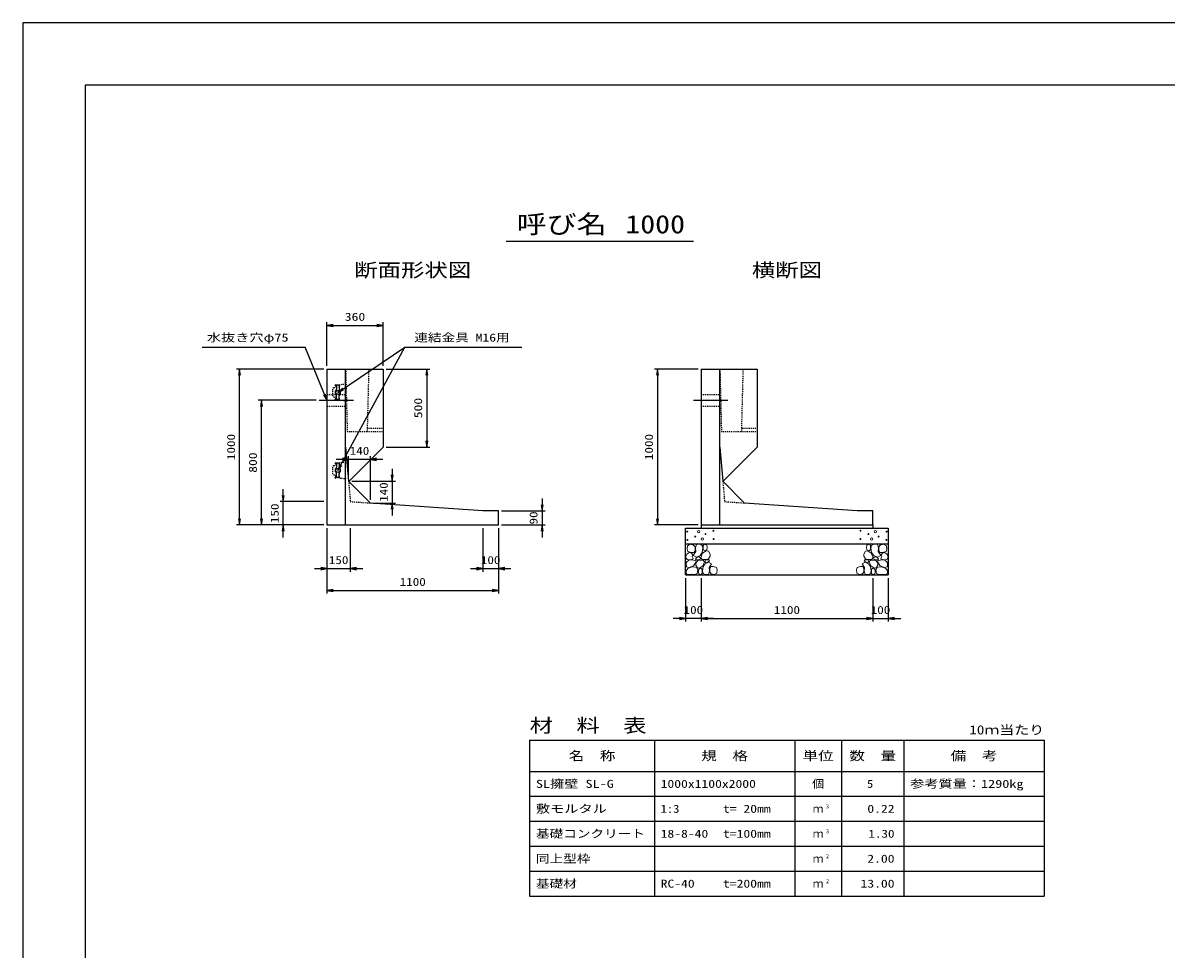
# Model space of a CAD drawing. Units: millimetres at full size. Extents: x 0 to 16820, y 0 to 11880.
# Drawn here: x 0 to 7332, y 5940 to 11880 of the extents above; entities that cross this region are included whole.
import ezdxf
from ezdxf.enums import TextEntityAlignment as Align

# ---------------------------------------------------------------- set-up
doc = ezdxf.new("R2010")
doc.units = ezdxf.units.MM
doc.linetypes.add('CHAIN', pattern=[18.5, 12, -1.5, 3.5, -1.5])
doc.linetypes.add('DASHED_SPACED', pattern=[12, 6, -6])
for name, color, linetype, lineweight in [('D-BMK', 2, 'DASHED_SPACED', 25), ('D-DCR-HCHn', 4, 'Continuous', 9), ('D-MTR-FRAM', 7, 'Continuous', 25), ('D-MTR-LINE', 7, 'Continuous', 25), ('D-STR-DIM', 7, 'Continuous', 25), ('D-STR-STRn', 1, 'Continuous', 25), ('D-STR-TXT', 7, 'Continuous', 25), ('D-TTL', 2, 'Continuous', 25), ('D-TTL-TXT', 7, 'Continuous', 25)]:
    doc.layers.add(name, color=color, linetype=linetype, lineweight=lineweight)
doc.layers.add('D-MTR', color=7, linetype='Continuous')
doc.layers.add('D-MTR-TXT', color=7, linetype='Continuous')
doc.styles.add('ＭＳ ゴシック', font='')
doc.styles.get('ＭＳ ゴシック').set_extended_font_data('MS Gothic')

# ---------------------------------------------------------------- blocks, each defined once
blk = doc.blocks.new('open_arrow')
at = {"color": 0, "linetype": 'Continuous', "lineweight": -2}
blk.add_lwpolyline([(7.5, 1.25), (0, 0), (7.5, -1.25)], dxfattribs=at)
blk = doc.blocks.new('30KN')
at = {"color": 1, "linetype": 'DASHED_SPACED', "lineweight": 25}
for p, q in [((-85, 19.095), (-85, -19.095)), ((-58, 31.14), (-76.155, 29.028)), ((-68, 47.5), (-68, 45.66)), ((-65.5, 41.33), (-60.5, 38.443)), ((-54, 46), (-62.257, 46)), ((-40.306, 45.707), (-41.691, 35.314)), ((0, 53), (-37.704, 48.287)), ((0, -53), (0, 53)), ((-76.155, -29.028), (-58, -31.14)), ((-68, -47.5), (-68, -45.66)), ((-65.5, -41.33), (-60.5, -38.443)), ((-54, -46), (-62.257, -46)), ((-41.691, -35.314), (-40.306, -45.707)), ((-37.704, -48.287), (0, -53))]:
    blk.add_line(p, q, dxfattribs=at)
at = {"color": 1, "linetype": 'Continuous', "lineweight": 25}
for p, q in [((-58, 42), (-58, 21.448)), ((-46, 46), (-54, 46)), ((-42, 42), (-42, 21.448)), ((-58, -42), (-58, -21.448)), ((-46, -46), (-54, -46)), ((-42, -42), (-42, -21.448))]:
    blk.add_line(p, q, dxfattribs=at)
blk.add_circle((-50, 0), 13, dxfattribs=at)
at = {"color": 1, "linetype": 'DASHED_SPACED', "lineweight": 25}
for centre, radius, start, end in [((-75, 19.095), 10, 96.63251, 180), ((-66.5, 47.5), 1.5, 19.47123, 180), ((-63, 45.66), 5, 180, 240), ((-62.257, 49), 3, 199.47122, 270), ((-63, 34.113), 5, 0, 60), ((-37.332, 45.31), 3, 97.12502, 172.40536), ((-75, -19.095), 10, 180, 263.36749), ((-63, -45.66), 5, 120, 180), ((-66.5, -47.5), 1.5, 180, 340.57225), ((-62.257, -49), 3, 90, 160.55052), ((-63, -34.113), 5, 300, 0), ((-37.332, -45.31), 3, 187.59464, 262.87498)]:
    blk.add_arc(centre, radius, start, end, dxfattribs=at)
at = {"color": 1, "linetype": 'Continuous', "lineweight": 25}
for centre, radius, start, end in [((-50, 0), 18, 129.95842, 230.0969), ((-68, 21.448), 10, 310.0894, 0), ((-54, 42), 4, 90, 180), ((-46, 42), 4, 0, 90), ((-44.665, 35.71), 3, 332.67182, 352.40536), ((-32, 21.448), 10, 180, 229.9948), ((-50, 0), 18, 310.0052, 50.12245), ((-68, -21.448), 10, 0, 49.9948), ((-54, -42), 4, 180, 270), ((-46, -42), 4, 270, 0), ((-32, -21.448), 10, 130.0052, 180), ((-44.665, -35.71), 3, 7.59464, 27.32818)]:
    blk.add_arc(centre, radius, start, end, dxfattribs=at)

msp = doc.modelspace()

# ---------------------------------------------------------------- linework, layer by layer
at = {"layer": 'D-BMK', "linetype": 'CHAIN'}
for p, q in [((1900, 9460), (2120, 9460)), ((4300, 9460), (4520, 9460))]:
    msp.add_line(p, q, dxfattribs=at)
at = {"layer": 'D-BMK'}
for p, q in [((2088.779, 8940.91), (2100, 8810)), ((4488.779, 8940.91), (4500, 8810)), ((2100, 8810), (2228.779, 8800.91)), ((4500, 8810), (4628.779, 8800.91))]:
    msp.add_line(p, q, dxfattribs=at)
at = {"layer": 'D-DCR-HCHn'}
for points in [[(4301.198, 8531.594), (4280.395, 8536.217), (4261.904, 8526.971), (4259.592, 8506.168), (4264.215, 8489.988), (4287.33, 8483.053), (4303.51, 8483.053), (4310.444, 8494.611), (4310.444, 8520.037)], [(4319.69, 8533.906), (4312.756, 8513.102), (4315.067, 8489.988), (4298.887, 8464.562), (4319.69, 8453.005), (4342.805, 8464.562), (4356.673, 8483.053), (4361.296, 8513.102), (4356.673, 8529.283), (4342.805, 8536.217)], [(4363.608, 8529.283), (4363.608, 8501.545), (4375.165, 8494.611), (4386.722, 8501.545), (4389.034, 8517.725), (4386.722, 8531.594), (4370.542, 8536.217)], [(5436.392, 8529.283), (5436.392, 8501.545), (5424.835, 8494.611), (5413.278, 8501.545), (5410.966, 8517.725), (5413.278, 8531.594), (5429.458, 8536.217)], [(5480.31, 8533.906), (5487.244, 8513.102), (5484.933, 8489.988), (5501.113, 8464.562), (5480.31, 8453.005), (5457.195, 8464.562), (5443.327, 8483.053), (5438.704, 8513.102), (5443.327, 8529.283), (5457.195, 8536.217)], [(5498.802, 8531.594), (5519.605, 8536.217), (5538.096, 8526.971), (5540.408, 8506.168), (5535.785, 8489.988), (5512.67, 8483.053), (5496.49, 8483.053), (5489.556, 8494.611), (5489.556, 8520.037)], [(4257.281, 8473.808), (4250.346, 8453.005), (4259.592, 8439.136), (4282.707, 8436.824), (4298.488, 8443.599), (4291.952, 8459.939), (4296.575, 8469.185), (4287.33, 8478.431), (4273.461, 8483.053)], [(4301.155, 8397.009), (4318.277, 8422.692), (4316.137, 8429.112), (4292.594, 8435.533), (4271.192, 8433.393), (4256.21, 8420.551), (4254.07, 8405.57), (4256.21, 8390.588), (4273.332, 8386.308)], [(4324.313, 8453.005), (4312.756, 8443.759), (4317.379, 8436.824), (4333.559, 8436.824), (4340.493, 8439.136), (4345.116, 8448.382), (4338.182, 8455.316)], [(4361.082, 8397.009), (4371.783, 8422.692), (4363.222, 8433.393), (4337.539, 8433.393), (4326.838, 8429.112), (4316.137, 8414.131), (4316.137, 8401.289), (4326.838, 8384.167), (4339.679, 8382.027)], [(4358.985, 8478.431), (4347.427, 8450.693), (4356.673, 8439.136), (4384.411, 8439.136), (4395.968, 8443.759), (4407.525, 8459.939), (4407.525, 8473.808), (4395.968, 8492.299), (4382.099, 8494.611)], [(4393.185, 8420.551), (4403.886, 8429.112), (4399.606, 8435.533), (4384.624, 8435.533), (4378.204, 8433.393), (4373.923, 8424.832), (4380.344, 8418.411)], [(5441.015, 8478.431), (5452.573, 8450.693), (5443.327, 8439.136), (5415.589, 8439.136), (5404.032, 8443.759), (5392.475, 8459.939), (5392.475, 8473.808), (5404.032, 8492.299), (5417.901, 8494.611)], [(5406.815, 8420.551), (5396.114, 8429.112), (5400.394, 8435.533), (5415.376, 8435.533), (5421.796, 8433.393), (5426.077, 8424.832), (5419.656, 8418.411)], [(5438.918, 8397.009), (5428.217, 8422.692), (5436.778, 8433.393), (5462.461, 8433.393), (5473.162, 8429.112), (5483.863, 8414.131), (5483.863, 8401.289), (5473.162, 8384.167), (5460.321, 8382.027)], [(5475.687, 8453.005), (5487.244, 8443.759), (5482.621, 8436.824), (5466.441, 8436.824), (5459.507, 8439.136), (5454.884, 8448.382), (5461.818, 8455.316)], [(5498.845, 8397.009), (5481.723, 8422.692), (5483.863, 8429.112), (5507.406, 8435.533), (5528.808, 8433.393), (5543.79, 8420.551), (5545.93, 8405.57), (5543.79, 8390.588), (5526.668, 8386.308)], [(5542.719, 8473.808), (5549.654, 8453.005), (5540.408, 8439.136), (5517.293, 8436.824), (5501.512, 8443.599), (5508.048, 8459.939), (5503.425, 8469.185), (5512.67, 8478.431), (5526.539, 8483.053)], [(4309.716, 8343.503), (4324.698, 8349.924), (4328.978, 8371.326), (4320.417, 8386.308), (4305.435, 8390.588), (4286.173, 8388.448), (4264.771, 8379.887), (4254.07, 8367.045), (4254.07, 8352.064), (4260.49, 8343.503), (4286.173, 8345.643)], [(4356.801, 8349.924), (4356.801, 8375.606), (4346.1, 8382.027), (4335.399, 8375.606), (4333.259, 8360.625), (4335.399, 8347.783), (4350.381, 8343.503)], [(4397.466, 8345.643), (4403.886, 8364.905), (4401.746, 8386.308), (4416.728, 8409.85), (4397.466, 8420.551), (4376.063, 8409.85), (4363.222, 8392.728), (4358.941, 8364.905), (4363.222, 8349.924), (4376.063, 8343.503)], [(4414.588, 8347.783), (4433.85, 8343.503), (4450.972, 8352.064), (4453.112, 8371.326), (4448.831, 8386.308), (4427.429, 8392.728), (4412.447, 8392.728), (4406.027, 8382.027), (4406.027, 8358.484)], [(5385.412, 8347.783), (5366.15, 8343.503), (5349.028, 8352.064), (5346.888, 8371.326), (5351.169, 8386.308), (5372.571, 8392.728), (5387.553, 8392.728), (5393.973, 8382.027), (5393.973, 8358.484)], [(5402.534, 8345.643), (5396.114, 8364.905), (5398.254, 8386.308), (5383.272, 8409.85), (5402.534, 8420.551), (5423.937, 8409.85), (5436.778, 8392.728), (5441.059, 8364.905), (5436.778, 8349.924), (5423.937, 8343.503)], [(5443.199, 8349.924), (5443.199, 8375.606), (5453.9, 8382.027), (5464.601, 8375.606), (5466.741, 8360.625), (5464.601, 8347.783), (5449.619, 8343.503)], [(5490.284, 8343.503), (5475.302, 8349.924), (5471.022, 8371.326), (5479.583, 8386.308), (5494.565, 8390.588), (5513.827, 8388.448), (5535.229, 8379.887), (5545.93, 8367.045), (5545.93, 8352.064), (5539.51, 8343.503), (5513.827, 8345.643)]]:
    msp.add_lwpolyline(points, close=True, dxfattribs=at)
for centre, radius in [((4260.727, 8617.43), 3), ((4312.292, 8585.761), 3), ((4333.336, 8617.43), 7.5), ((4377.708, 8601.639), 3), ((4428.131, 8623.481), 3), ((5371.869, 8623.481), 3), ((5422.292, 8601.639), 3), ((5466.664, 8617.43), 7.5), ((5487.708, 8585.761), 3), ((5539.273, 8617.43), 3), ((4261.869, 8563.919), 3), ((4356.664, 8569.97), 7.5), ((4429.273, 8569.97), 3), ((5370.727, 8569.97), 3), ((5443.336, 8569.97), 7.5), ((5538.131, 8563.919), 3)]:
    msp.add_circle(centre, radius, dxfattribs=at)
at = {"layer": 'D-MTR-FRAM'}
for p, q in [((3250, 7280), (6550, 7280)), ((3250, 7280), (3250, 6280)), ((6550, 7280), (6550, 6280)), ((3250, 6280), (6550, 6280))]:
    msp.add_line(p, q, dxfattribs=at)
at = {"layer": 'D-MTR-LINE'}
for p, q in [((4050, 7280), (4050, 6280)), ((4950, 7280), (4950, 6280)), ((5250, 7280), (5250, 6280)), ((5650, 7280), (5650, 6280)), ((3250, 7080), (6550, 7080)), ((3250, 6920), (6550, 6920)), ((3250, 6760), (6550, 6760)), ((3250, 6600), (6550, 6600)), ((3250, 6440), (6550, 6440))]:
    msp.add_line(p, q, dxfattribs=at)
at = {"layer": 'D-STR-DIM'}
for p, q in [((1950, 9680), (1950, 9960)), ((1950, 9940), (2310, 9940)), ((2310, 9680), (2310, 9960)), ((1930, 9660), (1370, 9660)), ((1390, 8660), (1390, 9660)), ((2330, 9660), (2610, 9660)), ((2590, 9660), (2590, 9160)), ((4330, 9660), (4050, 9660)), ((4070, 9660), (4070, 8660)), ((1880, 9460), (1510, 9460)), ((1530, 8660), (1530, 9460)), ((2088.779, 8960.91), (2088.779, 9100.91)), ((2228.779, 8820.91), (2228.779, 9100.91)), ((2330, 9160), (2610, 9160)), ((2308.779, 9080.91), (2008.779, 9080.91)), ((2368.779, 9020.91), (2368.779, 8720.91)), ((1670, 8580), (1670, 8890)), ((2108.779, 8940.91), (2388.779, 8940.91)), ((1930, 8810), (1650, 8810)), ((2248.779, 8800.91), (2388.779, 8800.91)), ((3330, 8830), (3330, 8580)), ((3070, 8750), (3350, 8750)), ((1930, 8660), (1370, 8660)), ((1930, 8660), (1510, 8660)), ((1930, 8660), (1650, 8660)), ((3070, 8660), (3350, 8660)), ((4330, 8660), (4050, 8660)), ((1950, 8640), (1950, 8360)), ((1950, 8640), (1950, 8220)), ((2100, 8640), (2100, 8360)), ((2950, 8640), (2950, 8360)), ((3050, 8640), (3050, 8360)), ((3050, 8640), (3050, 8220)), ((1870, 8380), (2180, 8380)), ((2870, 8380), (3130, 8380)), ((4250, 8320), (4250, 8040)), ((4350, 8320), (4350, 8040)), ((4350, 8320), (4350, 8040)), ((5450, 8320), (5450, 8040)), ((5450, 8320), (5450, 8040)), ((5550, 8320), (5550, 8040)), ((1950, 8240), (3050, 8240)), ((4430, 8060), (4170, 8060)), ((4350, 8060), (5450, 8060)), ((5370, 8060), (5630, 8060))]:
    msp.add_line(p, q, dxfattribs=at)
at = {"layer": 'D-STR-STRn'}
for p, q in [((1950, 9660), (1950, 8660)), ((1950, 9660), (2310, 9660)), ((2070, 8660), (2070, 9660)), ((2310, 9660), (2310, 9160)), ((4350, 9660), (4350, 8660)), ((4350, 9660), (4710, 9660)), ((4470, 8660), (4470, 9660)), ((4710, 9660), (4710, 9160)), ((2070, 9160), (2088.779, 8940.91)), ((2310, 9160), (2089.844, 8939.844)), ((4470, 9160), (4488.779, 8940.91)), ((4710, 9160), (4489.844, 8939.844)), ((2228.779, 8800.91), (2088.779, 8940.91)), ((4628.779, 8800.91), (4488.779, 8940.91)), ((2950, 8750), (2228.779, 8800.91)), ((5350, 8750), (4628.779, 8800.91)), ((3050, 8750), (2950, 8750)), ((3050, 8660), (3050, 8750)), ((5450, 8750), (5350, 8750)), ((5450, 8660), (5450, 8750)), ((1950, 8660), (3050, 8660)), ((4350, 8660), (5270, 8660)), ((4350, 8660), (4350, 8640)), ((4350, 8660), (5450, 8660)), ((5450, 8660), (5450, 8640)), ((4250, 8340), (4250, 8640)), ((4250, 8640), (5550, 8640)), ((5550, 8640), (5550, 8340)), ((4250, 8540), (5550, 8540)), ((4250, 8340), (5550, 8340))]:
    msp.add_line(p, q, dxfattribs=at)
at = {"layer": 'D-STR-STRn', "linetype": 'DASHED_SPACED'}
for p, q in [((2070, 9660), (2080, 9260)), ((2210, 9260), (2220, 9660)), ((4470, 9660), (4480, 9260)), ((4610, 9260), (4620, 9660)), ((1950, 9497.5), (2070, 9497.5)), ((4350, 9497.5), (4470, 9497.5)), ((1950, 9422.5), (2070, 9422.5)), ((4350, 9422.5), (4470, 9422.5)), ((2080, 9260), (2210, 9260)), ((2210, 9260), (2310, 9260)), ((2210.5, 9280), (2310, 9280)), ((4480, 9260), (4610, 9260)), ((4610, 9260), (4710, 9260)), ((4610.5, 9280), (4710, 9280))]:
    msp.add_line(p, q, dxfattribs=at)
at = {"layer": 'D-STR-TXT'}
for p, q in [((1150, 9800), (1810, 9800)), ((1950, 9460), (1810, 9800)), ((2020, 9010), (2450, 9800)), ((2020, 9510), (2450, 9800)), ((2450, 9800), (3200, 9800))]:
    msp.add_line(p, q, dxfattribs=at)
at = {"layer": 'D-TTL'}
for points in [[(0, 0), (16820, 0), (16820, 11880), (0, 11880)], [(400, 400), (16420, 400), (16420, 11480), (400, 11480)]]:
    msp.add_lwpolyline(points, close=True, dxfattribs=at)
at = {"layer": 'D-TTL-TXT'}
msp.add_line((3100, 10480), (4300, 10480), dxfattribs=at)

# ---------------------------------------------------------------- block references
at = {"layer": 'D-STR-DIM', "xscale": 5.33, "yscale": 5.33}
for p in [(1950, 9940), (2228.779, 9080.91), (2100, 8380), (3050, 8380), (1950, 8240), (4350, 8060), (4350, 8060), (5550, 8060)]:
    msp.add_blockref('open_arrow', p, dxfattribs=at)
for p, rotation in [((2310, 9940), 180), ((1390, 9660), 270), ((2590, 9660), 270), ((4070, 9660), 270), ((1530, 9460), 270), ((2590, 9160), 90), ((2088.779, 9080.91), 180), ((2368.779, 8940.91), 90), ((1670, 8810), 90), ((2368.779, 8800.91), 270), ((3330, 8750), 90), ((1390, 8660), 90), ((1530, 8660), 90), ((1670, 8660), 270), ((3330, 8660), 270), ((4070, 8660), 90), ((1950, 8380), 180), ((2950, 8380), 180), ((3050, 8240), 180), ((4250, 8060), 180), ((5450, 8060), 180), ((5450, 8060), 180)]:
    msp.add_blockref('open_arrow', p, dxfattribs=dict(at, rotation=rotation))
at = {"layer": 'D-STR-STRn'}
for p in [(2070, 9510), (2070, 9010)]:
    msp.add_blockref('30KN', p, dxfattribs=at)
at = {"layer": 'D-STR-TXT', "xscale": 5.33, "yscale": 5.33}
for p, rotation in [((2020, 9510), 34), ((1950, 9460), 112.4), ((2020, 9010), 61.4)]:
    msp.add_blockref('open_arrow', p, dxfattribs=dict(at, rotation=rotation))

# ---------------------------------------------------------------- texts
at = {"layer": 'D-MTR', "style": 'ＭＳ ゴシック', "width": 1.25}
msp.add_text('材\u3000料\u3000表', height=87.98, dxfattribs=at).set_placement((3250, 7304), align=Align.BOTTOM_LEFT)
at = {"layer": 'D-MTR', "style": 'ＭＳ ゴシック', "width": 1.2}
msp.add_text('10ｍ当たり', height=58.65, dxfattribs=at).set_placement((6550, 7299.333), align=Align.BOTTOM_RIGHT)
at = {"layer": 'D-MTR-TXT', "style": 'ＭＳ ゴシック'}
for s, height, width, p in [('名\u3000称', 58.65, 1.25, (3650, 7180)), ('規\u3000格', 58.65, 1.25, (4500, 7180)), ('単位', 58.65, 1.25, (5100, 7180)), ('数\u3000量', 58.65, 1.25, (5450, 7180)), ('備\u3000考', 58.65, 1.25, (6100, 7180)), ('個', 51.32, 1.1, (5100, 7000))]:
    msp.add_text(s, height=height, dxfattribs=dict(at, width=width)).set_placement(p, align=Align.MIDDLE_CENTER)
for s, width, p in [('SL擁壁 SL-G', 1.3, (3290, 7000)), ('1000x1100x2000', 1.25, (4090, 7000)), ('参考質量：1290kg', 1.3, (5690, 7000)), ('敷モルタル', 1.3, (3290, 6840)), ('1:3', 1.15, (4090, 6840)), ('t= 20mm', 1.25, (4490, 6840)), ('基礎コンクリート', 1.25, (3290, 6680)), ('18-8-40', 1.25, (4090, 6680)), ('t=100mm', 1.25, (4490, 6680)), ('同上型枠', 1.25, (3290, 6520)), ('基礎材', 1.25, (3290, 6360)), ('RC-40', 1.25, (4090, 6360)), ('t=200mm', 1.25, (4490, 6360))]:
    msp.add_text(s, height=51.32, dxfattribs=dict(at, width=width)).set_placement(p, align=Align.MIDDLE_LEFT)
for s, width, p in [('5', 1.15, (5453.553, 7000)), ('0.22', 1.25, (5590, 6840)), ('1.30', 1.2, (5590, 6680)), ('2.00', 1.25, (5590, 6520)), ('13.00', 1.25, (5590, 6360))]:
    msp.add_text(s, height=51.32, dxfattribs=dict(at, width=width)).set_placement(p, align=Align.MIDDLE_RIGHT)
for p in [(5100, 6840), (5100, 6680), (5100, 6520), (5100, 6360)]:
    msp.add_text('ｍ', height=51.32, dxfattribs=at).set_placement(p, align=Align.MIDDLE_CENTER)
at = {"layer": 'D-MTR-TXT', "style": 'ＭＳ ゴシック', "width": 1.15}
for s, p in [('3', (5150, 6835.333)), ('3', (5150, 6675.333)), ('2', (5150, 6515.333)), ('2', (5150, 6355.333))]:
    msp.add_text(s, height=25.66, dxfattribs=at).set_placement(p, align=Align.BOTTOM_LEFT)
at = {"layer": 'D-STR-DIM', "style": 'ＭＳ ゴシック'}
for s, width, p in [('360', 1.25, (2130, 9995)), ('140', 1.2, (2158.779, 9135.91)), ('150', 1.2, (2025, 8435)), ('100', 1.2, (3000, 8435)), ('1100', 1.2, (2500, 8295)), ('100', 1.2, (4300, 8115)), ('1100', 1.2, (4900, 8115)), ('100', 1.2, (5500, 8115))]:
    msp.add_text(s, height=51.32, dxfattribs=dict(at, width=width)).set_placement(p, align=Align.MIDDLE_CENTER)
for s, width, p in [('500', 1.25, (2535, 9410)), ('1000', 1.2, (1335, 9160)), ('1000', 1.2, (4015, 9160)), ('800', 1.25, (1475, 9060)), ('140', 1.2, (2313.779, 8870.91)), ('150', 1.2, (1615, 8735)), ('90', 1.2, (3275, 8705))]:
    msp.add_text(s, height=51.32, rotation=90, dxfattribs=dict(at, width=width)).set_placement(p, align=Align.MIDDLE_CENTER)
at = {"layer": 'D-STR-TXT', "style": 'ＭＳ ゴシック'}
for s, width, p in [('水抜き穴φ75', 1.3, (1180, 9820.667)), ('連結金具 M16用', 1.25, (2510, 9820.667))]:
    msp.add_text(s, height=51.32, dxfattribs=dict(at, width=width)).set_placement(p, align=Align.BOTTOM_LEFT)
at = {"layer": 'D-TTL-TXT', "style": 'ＭＳ ゴシック'}
for s, height, width, p in [('呼び名', 117.3, 1.2, (3455, 10495)), ('1000', 117.3, 1.2, (4055, 10495)), ('断面形状図', 87.98, 1.25, (2500, 10224)), ('横断図', 87.98, 1.25, (4900, 10224))]:
    msp.add_text(s, height=height, dxfattribs=dict(at, width=width)).set_placement(p, align=Align.BOTTOM_CENTER)

doc.saveas('drawing.dxf')
